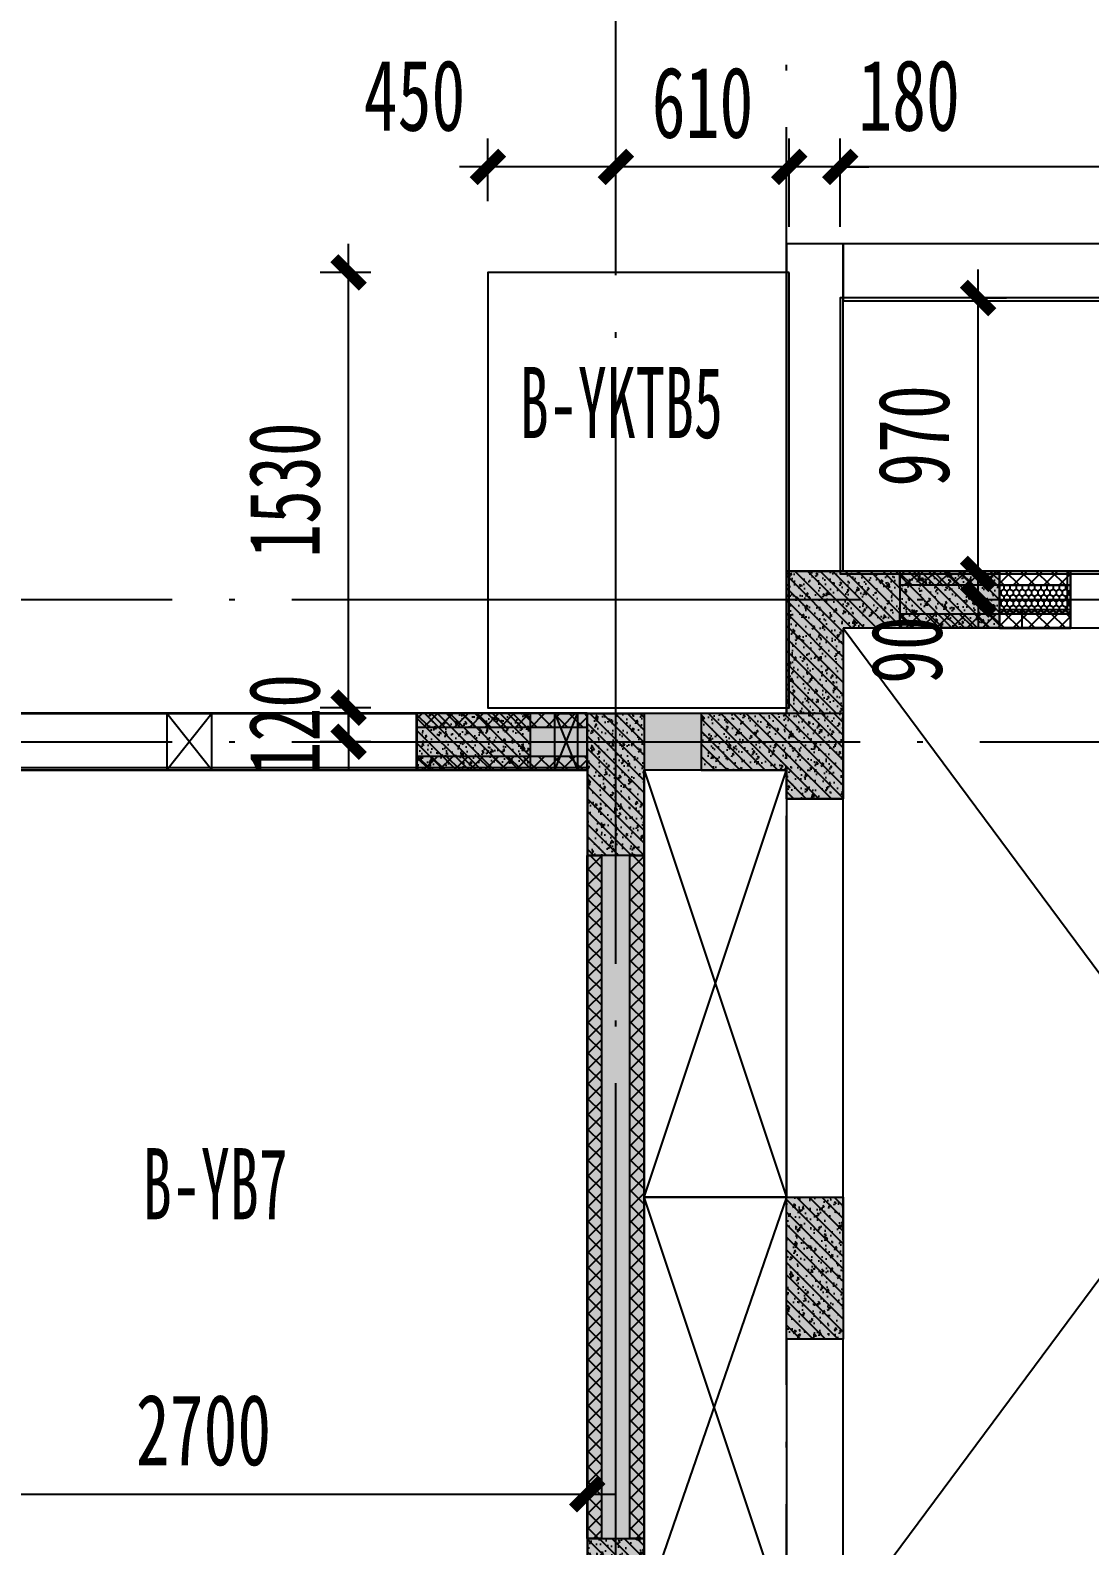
# Model space of a CAD drawing. Extents: x -3200779283 to -8106663, y 659664 to 1123462.
# Drawn here: x -8143160 to -8139434, y 775144 to 780470 of the extents above; entities that cross this region are included whole.
import ezdxf
from ezdxf.enums import TextEntityAlignment as Align

# ---------------------------------------------------------------- set-up
doc = ezdxf.new("R2010")
doc.units = 0
doc.header["$LTSCALE"] = 1000
doc.header["$MEASUREMENT"] = 0
for name, pattern in [('120-墙体$0$CONTINOUS', [0]), ('125-核心筒-标准层$0$CONTINOUS', [0]), ('3#-轴线$0$DOTE', [2.42, 2, -0.2, 0.02, -0.2]), ('3#4#5#$0$DASH', [0.35, 0.25, -0.1]), ('DASH', [0.35, 0.25, -0.1])]:
    doc.linetypes.add(name, pattern=pattern)
doc.layers.get('Defpoints').update_dxf_attribs({"color": 30, "linetype": 'DASH'})
for name, color, linetype in [('120-墙体$0$S-WALL', 40, 'Continuous'), ('120-墙体$0$S-WALL-BEAM', 120, 'Continuous'), ('120-墙体$0$S-WALL-COLU', 252, '120-墙体$0$CONTINOUS'), ('120-墙体$0$S-WALL-COLU-HATC', 16, 'Continuous'), ('120-墙体$0$S-WALL-HATC', 253, 'Continuous'), ('120-墙体$0$提结构条件', 7, 'Continuous'), ('120-墙体$0$暖-首层和标准层暖通套管_TZ$0$H-暖洞-穿梁', 3, 'Continuous'), ('125-核心筒-标准层$0$HATCH', 254, 'Continuous'), ('125-核心筒-标准层$0$S-SLAB-HOLE', 5, 'Continuous'), ('125-核心筒-标准层$0$S-WALL', 40, 'Continuous'), ('125-核心筒-标准层$0$S-WALL-BEAM', 120, 'Continuous'), ('125-核心筒-标准层$0$S-WALL-COLU', 252, '125-核心筒-标准层$0$CONTINOUS'), ('125-核心筒-标准层$0$S-WALL-COLU-HATC', 16, 'Continuous'), ('125-核心筒-标准层$0$S-WALL-HATC', 253, 'Continuous'), ('3#-轴线$0$A-ANNO-DOTE', 10, '3#-轴线$0$DOTE'), ('3#4#5#$0$00-板边线', 7, 'Continuous'), ('3#4#5#$0$PC-SLAB', 6, '3#4#5#$0$DASH'), ('3#4#5#$0$S-ANNO-TEXT', 7, 'Continuous'), ('3#4#5#$0$S-DIMS-SLAB', 120, 'Continuous'), ('3#4#5#$0$S-PC-FQ', 4, 'Continuous'), ('3#4#5#$0$S-PC-FQ-WYQ', 4, 'Continuous'), ('3#4#5#$0$S-PC-SLAB', 6, 'Continuous')]:
    doc.layers.add(name, color=color, linetype=linetype)
doc.styles.add('3#4#5#$0$外部参照 1$0$宋体', font='', dxfattribs={"width": 0.8})
doc.styles.add('3#4#5#$0$楷体', font='', dxfattribs={"width": 0.7})
doc.styles.get('3#4#5#$0$外部参照 1$0$宋体').set_extended_font_data('SimSun')
doc.styles.get('3#4#5#$0$楷体').set_extended_font_data('KaiTi_GB2312')
doc.dimstyles.new('3#4#5#$0$TSSD_100_100', dxfattribs={"dimtxt": 250, "dimasz": 100, "dimexe": 100, "dimexo": 250, "dimgap": 100, "dimtad": 1, "dimdec": 0, "dimzin": 0, "dimdsep": 46, "dimtxsty": '3#4#5#$0$楷体', "dimblk": '3#4#5#$0$_ArchTick', "dimcen": 0, "dimdle": 100, "dimclrt": 7, "dimadec": 0, "dimazin": 0, "dimtfac": 1, "dimtdec": 0, "dimtix": 1, "dimtmove": 2, "dimatfit": 3, "dimfxl": 1, "dimtolj": 1, "dimtzin": 0, "dimarcsym": 0})
pattern_1 = [(225, (-650407.22, -531464.02), (26.9407684, -26.9407684), []), (315, (-650407.22, -531464.02), (26.9407684, 26.9407684), [])]
pattern_2 = [(225, (-650407.22, -531614.02), (26.9407684, -26.9407684), []), (315, (-650407.22, -531614.02), (26.9407684, 26.9407684), [])]
pattern_3 = [(269.9942905, (110828.098, 3091305.449), (10.823449013, -18.751078648), [12.5, -25]), (29.9942905, (110828.098, 3091305.449), (10.82718595, 18.748921125), [12.5, -25]), (329.9942905, (110828.098, 3091305.449), (21.650634963, -0.002157522), [-25, 12.5])]

# ---------------------------------------------------------------- blocks, each defined once
blk = doc.blocks.new('3#4#5#$0$B-YNQ3')
at = {"layer": '3#4#5#$0$S-PC-FQ-WYQ'}
h = blk.add_hatch(dxfattribs=at)
h.set_pattern_fill('ANSI37', color=256, scale=12, angle=90)
h.set_pattern_definition([(135, (-992358.283, 833989.707), (-26.9407684, -26.9407684), []), (225, (-992358.283, 833989.707), (26.9407684, -26.9407684), [])])
h.paths.add_polyline_path([(-130555.6, 319088.3), (-130505.6, 319088.3), (-130505.9, 321488.4), (-130555.9, 321488.4)])
h = blk.add_hatch(dxfattribs=at)
h.set_pattern_fill('ANSI37', color=256, scale=12, angle=90)
h.set_pattern_definition([(135, (-992208.283, 833989.707), (-26.9407684, -26.9407684), []), (225, (-992208.283, 833989.707), (26.9407684, -26.9407684), [])])
h.paths.add_polyline_path([(-130405.6, 319088.3), (-130355.6, 319088.3), (-130355.9, 321488.4), (-130405.9, 321488.4)])
for points in [[(-130555.6, 319088.3), (-130505.6, 319088.3), (-130505.9, 321488.4), (-130555.9, 321488.4)], [(-130555.9, 321488.4), (-130355.9, 321488.4), (-130355.6, 319088.3), (-130555.6, 319088.3)], [(-130405.6, 319088.3), (-130355.6, 319088.3), (-130355.9, 321488.4), (-130405.9, 321488.4)]]:
    blk.add_lwpolyline(points, close=True, dxfattribs=at)
blk = doc.blocks.new('3#4#5#$0$B-YWQ3')
at = {"layer": '3#4#5#$0$S-PC-FQ'}
h = blk.add_hatch(dxfattribs=at)
h.set_pattern_fill('HONEY', color=6, scale=100, angle=-90.0057)
h.set_pattern_definition(pattern_3)
h.paths.add_polyline_path([(-138306, 330338.4), (-138306, 330238.4), (-138556, 330238.4), (-138556, 330338.4)])
h = blk.add_hatch(dxfattribs=at)
h.set_pattern_fill('HONEY', color=6, scale=100, angle=-90.0057)
h.set_pattern_definition(pattern_3)
h.paths.add_polyline_path([(-137306, 330338.4), (-137306, 330238.4), (-137056, 330238.4), (-137056, 330338.4)])
at = {"layer": '3#4#5#$0$S-PC-FQ-WYQ'}
h = blk.add_hatch(dxfattribs=at)
h.set_pattern_fill('ANSI37', color=256, scale=12, angle=180)
h.set_pattern_definition(pattern_1)
h.paths.add_polyline_path([(-138905.8, 330388.4), (-138905.8, 330338.4), (-138306, 330338.4), (-138306, 330388.4)])
h = blk.add_hatch(dxfattribs=at)
h.set_pattern_fill('ANSI37', color=256, scale=12, angle=180)
h.set_pattern_definition(pattern_1)
h.paths.add_polyline_path([(-136705.8, 330338.4), (-136705.8, 330388.4), (-137306, 330388.4), (-137306, 330338.4)])
h = blk.add_hatch(dxfattribs=at)
h.set_pattern_fill('ANSI37', color=256, scale=12, angle=180)
h.set_pattern_definition(pattern_2)
h.paths.add_polyline_path([(-138905.8, 330238.4), (-138905.8, 330188.4), (-138306, 330188.4), (-138306, 330238.4)])
h = blk.add_hatch(dxfattribs=at)
h.set_pattern_fill('ANSI37', color=256, scale=12, angle=180)
h.set_pattern_definition(pattern_2)
h.paths.add_polyline_path([(-136705.8, 330188.4), (-136705.8, 330238.4), (-137306, 330238.4), (-137306, 330188.4)])
at = {"layer": '3#4#5#$0$S-PC-FQ', "color": 6}
for points in [[(-138306, 330338.4), (-138306, 330238.4), (-138556, 330238.4), (-138556, 330338.4)], [(-137306, 330338.4), (-137306, 330238.4), (-137056, 330238.4), (-137056, 330338.4)]]:
    blk.add_lwpolyline(points, close=True, dxfattribs=at)
at = {"layer": '3#4#5#$0$S-PC-FQ-WYQ'}
for points in [[(-138905.8, 330338.4), (-138905.8, 330388.4), (-138306, 330388.4), (-138306, 330338.4)], [(-138306, 330188.4), (-138306, 330388.4), (-138905.8, 330388.4), (-138905.8, 330188.4)], [(-138306, 330388.4), (-137306, 330388.4), (-137306, 330188.4), (-138306, 330188.4)], [(-136705.8, 330338.4), (-136705.8, 330388.4), (-137306, 330388.4), (-137306, 330338.4)], [(-137306, 330188.4), (-137306, 330388.4), (-136705.8, 330388.4), (-136705.8, 330188.4)], [(-138905.8, 330188.4), (-138905.8, 330238.4), (-138306, 330238.4), (-138306, 330188.4)], [(-136705.8, 330188.4), (-136705.8, 330238.4), (-137306, 330238.4), (-137306, 330188.4)]]:
    blk.add_lwpolyline(points, close=True, dxfattribs=at)
blk = doc.blocks.new('3#4#5#$0$B-YWQ4')
at = {"layer": '3#4#5#$0$S-PC-FQ-WYQ'}
h = blk.add_hatch(dxfattribs=at)
h.set_pattern_fill('ANSI37', color=256, scale=12, angle=180)
h.set_pattern_definition([(225, (-649357.165, -531964.018), (26.9407684, -26.9407684), []), (315, (-649357.165, -531964.018), (26.9407684, 26.9407684), [])])
h.paths.add_polyline_path([(-135005.8, 329838.4), (-135005.8, 329888.4), (-135605.8, 329888.4), (-135605.8, 329838.4)])
h = blk.add_hatch(dxfattribs=at)
h.set_pattern_fill('ANSI37', color=256, scale=12, angle=180)
h.set_pattern_definition([(225, (-646857.172, -531964.016), (26.9407684, -26.9407684), []), (315, (-646857.172, -531964.016), (26.9407684, 26.9407684), [])])
h.paths.add_polyline_path([(-132505.8, 329838.4), (-132505.8, 329888.4), (-133505.8, 329888.4), (-133505.8, 329838.4)])
h = blk.add_hatch(dxfattribs=at)
h.set_pattern_fill('ANSI37', color=256, scale=12, angle=180)
h.set_pattern_definition([(225, (-644507.274, -531964.016), (26.9407684, -26.9407684), []), (315, (-644507.274, -531964.016), (26.9407684, 26.9407684), [])])
h.paths.add_polyline_path([(-130905.9, 329838.4), (-130905.9, 329888.4), (-131305.8, 329888.4), (-131305.8, 329838.4)])
h = blk.add_hatch(dxfattribs=at)
h.set_pattern_fill('ANSI37', color=256, scale=12, angle=180)
h.set_pattern_definition([(225, (-649357.165, -532114.018), (26.9407684, -26.9407684), []), (315, (-649357.165, -532114.018), (26.9407684, 26.9407684), [])])
h.paths.add_polyline_path([(-135005.8, 329688.4), (-135005.8, 329738.4), (-135605.8, 329738.4), (-135605.8, 329688.4)])
h = blk.add_hatch(dxfattribs=at)
h.set_pattern_fill('ANSI37', color=256, scale=12, angle=180)
h.set_pattern_definition([(225, (-646857.172, -532114.016), (26.9407684, -26.9407684), []), (315, (-646857.172, -532114.016), (26.9407684, 26.9407684), [])])
h.paths.add_polyline_path([(-132505.8, 329688.4), (-132505.8, 329738.4), (-133505.8, 329738.4), (-133505.8, 329688.4)])
h = blk.add_hatch(dxfattribs=at)
h.set_pattern_fill('ANSI37', color=256, scale=12, angle=180)
h.set_pattern_definition([(225, (-644507.274, -532114.016), (26.9407684, -26.9407684), []), (315, (-644507.274, -532114.016), (26.9407684, 26.9407684), [])])
h.paths.add_polyline_path([(-130905.9, 329688.4), (-130905.9, 329738.4), (-131305.8, 329738.4), (-131305.8, 329688.4)])
for points in [[(-135005.8, 329838.4), (-135005.8, 329888.4), (-135605.8, 329888.4), (-135605.8, 329838.4)], [(-135605.8, 329688.4), (-135605.8, 329888.4), (-135005.8, 329888.4), (-135005.8, 329688.4)], [(-135005.8, 329888.4), (-133505.8, 329888.4), (-133505.8, 329688.4), (-135005.8, 329688.4)], [(-132505.8, 329838.4), (-132505.8, 329888.4), (-133505.8, 329888.4), (-133505.8, 329838.4)], [(-133505.8, 329688.4), (-133505.8, 329888.4), (-132505.8, 329888.4), (-132505.8, 329688.4)], [(-132505.8, 329888.4), (-131305.8, 329888.4), (-131305.8, 329688.4), (-132505.8, 329688.4)], [(-130905.9, 329838.4), (-130905.9, 329888.4), (-131305.8, 329888.4), (-131305.8, 329838.4)], [(-131305.8, 329688.4), (-131305.8, 329888.4), (-130905.9, 329888.4), (-130905.9, 329688.4)], [(-135005.8, 329688.4), (-135005.8, 329738.4), (-135605.8, 329738.4), (-135605.8, 329688.4)], [(-132505.8, 329688.4), (-132505.8, 329738.4), (-133505.8, 329738.4), (-133505.8, 329688.4)], [(-130905.9, 329688.4), (-130905.9, 329738.4), (-131305.8, 329738.4), (-131305.8, 329688.4)]]:
    blk.add_lwpolyline(points, close=True, dxfattribs=at)
blk = doc.blocks.new('3#4#5#$0$A$C53EF3948')
at = {"layer": '3#4#5#$0$S-PC-FQ-WYQ', "xscale": -1}
for name, p in [('3#4#5#$0$B-YWQ3', (-106006.5, -329888.4)), ('3#4#5#$0$B-YWQ4', (-106006.5, -329888.4)), ('3#4#5#$0$B-YNQ3', (-100756.4, -321988.4))]:
    blk.add_blockref(name, p, dxfattribs=at)
blk = doc.blocks.new('3#4#5#$0$悬挑板-北侧')
at = {"layer": '3#4#5#$0$S-PC-SLAB'}
for points in [[(-262899.7, 92469.9), (-262439.3, 92469.9), (-262444.4, 90939.8), (-262899.7, 90939.8)], [(-259459.5, 92469.9), (-258399.8, 92469.9), (-258399.8, 90939.9), (-259459.5, 90939.9)], [(-262259.5, 92379.9), (-259639.3, 92379.9), (-259639.3, 91409.9), (-262259.5, 91409.9)]]:
    blk.add_lwpolyline(points, close=True, dxfattribs=at)
blk = doc.blocks.new('3#4#5#$0$_ArchTick')
at = {"color": 0, "linetype": 'ByBlock', "const_width": 0.4}
blk.add_lwpolyline([(-0.5, -0.5), (0.5, 0.5)], dxfattribs=at)
blk = doc.blocks.new('*D973')
at = {"layer": '3#4#5#$0$S-DIMS-SLAB', "color": 0, "lineweight": -2, "transparency": 16777216}
for p, q in [((30974, 11689.9), (30974, 12859.9)), ((30974, 12759.9), (31074, 12759.9)), ((30974, 11789.9), (31074, 11789.9))]:
    blk.add_line(p, q, dxfattribs=at)
at = {"layer": 'Defpoints', "color": 0, "transparency": 16777216}
for p in [(30724, 12759.9), (30974, 12759.9), (30724, 11789.9)]:
    blk.add_point(p, dxfattribs=at)
at = {"layer": '3#4#5#$0$S-DIMS-SLAB', "color": 0, "lineweight": -2, "transparency": 16777216, "xscale": 100, "yscale": 100, "zscale": 100}
for p, rotation in [((30974, 12759.9), 90), ((30974, 11789.9), 270)]:
    blk.add_blockref('3#4#5#$0$_ArchTick', p, dxfattribs=dict(at, rotation=rotation))
at = {"layer": '3#4#5#$0$S-DIMS-SLAB', "color": 7, "transparency": 16777216, "insert": (30749, 12274.9), "char_height": 250, "attachment_point": 5, "rotation": 90, "style": '3#4#5#$0$楷体'}
blk.add_mtext('\\A1;970', dxfattribs=at)
blk = doc.blocks.new('*D974')
at = {"layer": '3#4#5#$0$S-DIMS-SLAB', "color": 0, "lineweight": -2, "transparency": 16777216}
for p, q in [((30974, 11789.9), (30974, 11889.9)), ((30974, 11789.9), (31074, 11789.9)), ((30974, 11699.7), (30974, 11789.9)), ((30974, 11699.7), (31074, 11699.7)), ((30974, 11699.7), (30974, 11599.7))]:
    blk.add_line(p, q, dxfattribs=at)
at = {"layer": 'Defpoints', "color": 0, "transparency": 16777216}
for p in [(30724, 11789.9), (30974, 11789.9), (30724, 11699.7)]:
    blk.add_point(p, dxfattribs=at)
at = {"layer": '3#4#5#$0$S-DIMS-SLAB', "color": 0, "lineweight": -2, "transparency": 16777216, "xscale": 100, "yscale": 100, "zscale": 100}
for p, rotation in [((30974, 11789.9), 270), ((30974, 11699.7), 90)]:
    blk.add_blockref('3#4#5#$0$_ArchTick', p, dxfattribs=dict(at, rotation=rotation))
at = {"layer": '3#4#5#$0$S-DIMS-SLAB', "color": 7, "transparency": 16777216, "insert": (30724, 11522.4), "char_height": 250, "attachment_point": 5, "rotation": 90, "style": '3#4#5#$0$楷体'}
blk.add_mtext('\\A1;90', dxfattribs=at)
blk = doc.blocks.new('*D978')
at = {"layer": '3#4#5#$0$S-DIMS-SLAB', "color": 0, "lineweight": -2, "transparency": 16777216}
for p, q in [((30489.6, 13009.9), (30489.6, 13320.7)), ((33109.8, 13009.9), (33109.8, 13320.7)), ((33209.8, 13220.7), (30389.6, 13220.7))]:
    blk.add_line(p, q, dxfattribs=at)
at = {"layer": 'Defpoints', "color": 0, "transparency": 16777216}
for p in [(30489.6, 13220.7), (30489.6, 12759.9), (33109.8, 12759.9)]:
    blk.add_point(p, dxfattribs=at)
at = {"layer": '3#4#5#$0$S-DIMS-SLAB', "color": 0, "lineweight": -2, "transparency": 16777216, "xscale": 100, "yscale": 100, "zscale": 100, "rotation": 180}
blk.add_blockref('3#4#5#$0$_ArchTick', (30489.6, 13220.7), dxfattribs=at)
at = {"layer": '3#4#5#$0$S-DIMS-SLAB', "color": 0, "lineweight": -2, "transparency": 16777216, "xscale": 100, "yscale": 100, "zscale": 100}
blk.add_blockref('3#4#5#$0$_ArchTick', (33109.8, 13220.7), dxfattribs=at)
at = {"layer": '3#4#5#$0$S-DIMS-SLAB', "color": 7, "transparency": 16777216, "insert": (31799.7, 13445.7), "char_height": 250, "attachment_point": 5, "style": '3#4#5#$0$楷体'}
blk.add_mtext('\\A1;2620', dxfattribs=at)
blk = doc.blocks.new('*D979')
at = {"layer": '3#4#5#$0$S-DIMS-SLAB', "color": 0, "lineweight": -2, "transparency": 16777216}
for p, q in [((29250, 13099.8), (29250, 13320.7)), ((29700, 13099.8), (29700, 13320.7)), ((29800, 13220.7), (29150, 13220.7))]:
    blk.add_line(p, q, dxfattribs=at)
at = {"layer": 'Defpoints', "color": 0, "transparency": 16777216}
for p in [(29250, 13220.7), (29250, 12849.8), (29700, 12849.8)]:
    blk.add_point(p, dxfattribs=at)
at = {"layer": '3#4#5#$0$S-DIMS-SLAB', "color": 0, "lineweight": -2, "transparency": 16777216, "xscale": 100, "yscale": 100, "zscale": 100, "rotation": 180}
blk.add_blockref('3#4#5#$0$_ArchTick', (29250, 13220.7), dxfattribs=at)
at = {"layer": '3#4#5#$0$S-DIMS-SLAB', "color": 0, "lineweight": -2, "transparency": 16777216, "xscale": 100, "yscale": 100, "zscale": 100}
blk.add_blockref('3#4#5#$0$_ArchTick', (29700, 13220.7), dxfattribs=at)
at = {"layer": '3#4#5#$0$S-DIMS-SLAB', "color": 7, "transparency": 16777216, "insert": (28991.9, 13470.7), "char_height": 250, "attachment_point": 5, "style": '3#4#5#$0$楷体'}
blk.add_mtext('\\A1;450', dxfattribs=at)
blk = doc.blocks.new('*D981')
at = {"layer": '3#4#5#$0$S-DIMS-SLAB', "color": 0, "lineweight": -2, "transparency": 16777216}
for p, q in [((28760.1, 11219.9), (28760.1, 12949.8)), ((28838.8, 12849.8), (28660.1, 12849.8)), ((28838.8, 11319.9), (28660.1, 11319.9))]:
    blk.add_line(p, q, dxfattribs=at)
at = {"layer": 'Defpoints', "color": 0, "transparency": 16777216}
for p in [(28760.1, 12849.8), (29088.8, 12849.8), (29088.8, 11319.9)]:
    blk.add_point(p, dxfattribs=at)
at = {"layer": '3#4#5#$0$S-DIMS-SLAB', "color": 0, "lineweight": -2, "transparency": 16777216, "xscale": 100, "yscale": 100, "zscale": 100}
for p, rotation in [((28760.1, 12849.8), 90), ((28760.1, 11319.9), 270)]:
    blk.add_blockref('3#4#5#$0$_ArchTick', p, dxfattribs=dict(at, rotation=rotation))
at = {"layer": '3#4#5#$0$S-DIMS-SLAB', "color": 7, "transparency": 16777216, "insert": (28535.1, 12084.8), "char_height": 250, "attachment_point": 5, "rotation": 90, "style": '3#4#5#$0$楷体'}
blk.add_mtext('\\A1;1530', dxfattribs=at)
blk = doc.blocks.new('*D984')
at = {"layer": '3#4#5#$0$S-DIMS-SLAB', "color": 0, "lineweight": -2, "transparency": 16777216}
for p, q in [((30309.8, 13009.9), (30309.8, 13320.7)), ((30489.6, 13009.9), (30489.6, 13320.7)), ((30309.8, 13220.7), (30209.8, 13220.7)), ((30489.6, 13220.7), (30309.8, 13220.7)), ((30489.6, 13220.7), (30589.6, 13220.7))]:
    blk.add_line(p, q, dxfattribs=at)
at = {"layer": 'Defpoints', "color": 0, "transparency": 16777216}
for p in [(30309.8, 13220.7), (30309.8, 12759.9), (30489.6, 12759.9)]:
    blk.add_point(p, dxfattribs=at)
at = {"layer": '3#4#5#$0$S-DIMS-SLAB', "color": 0, "lineweight": -2, "transparency": 16777216, "xscale": 100, "yscale": 100, "zscale": 100}
blk.add_blockref('3#4#5#$0$_ArchTick', (30309.8, 13220.7), dxfattribs=at)
at = {"layer": '3#4#5#$0$S-DIMS-SLAB', "color": 0, "lineweight": -2, "transparency": 16777216, "xscale": 100, "yscale": 100, "zscale": 100, "rotation": 180}
blk.add_blockref('3#4#5#$0$_ArchTick', (30489.6, 13220.7), dxfattribs=at)
at = {"layer": '3#4#5#$0$S-DIMS-SLAB', "color": 7, "transparency": 16777216, "insert": (30731.5, 13470.7), "char_height": 250, "attachment_point": 5, "style": '3#4#5#$0$楷体'}
blk.add_mtext('\\A1;180', dxfattribs=at)
blk = doc.blocks.new('*D985')
at = {"layer": '3#4#5#$0$S-DIMS-SLAB', "color": 0, "lineweight": -2, "transparency": 16777216}
for p, q in [((29700, 13099.8), (29700, 13320.7)), ((30309.8, 13099.8), (30309.8, 13320.7)), ((30409.8, 13220.7), (29600, 13220.7))]:
    blk.add_line(p, q, dxfattribs=at)
at = {"layer": 'Defpoints', "color": 0, "transparency": 16777216}
for p in [(29700, 13220.7), (29700, 12849.8), (30309.8, 12849.8)]:
    blk.add_point(p, dxfattribs=at)
at = {"layer": '3#4#5#$0$S-DIMS-SLAB', "color": 0, "lineweight": -2, "transparency": 16777216, "xscale": 100, "yscale": 100, "zscale": 100, "rotation": 180}
blk.add_blockref('3#4#5#$0$_ArchTick', (29700, 13220.7), dxfattribs=at)
at = {"layer": '3#4#5#$0$S-DIMS-SLAB', "color": 0, "lineweight": -2, "transparency": 16777216, "xscale": 100, "yscale": 100, "zscale": 100}
blk.add_blockref('3#4#5#$0$_ArchTick', (30309.8, 13220.7), dxfattribs=at)
at = {"layer": '3#4#5#$0$S-DIMS-SLAB', "color": 7, "transparency": 16777216, "insert": (30004.9, 13445.7), "char_height": 250, "attachment_point": 5, "style": '3#4#5#$0$楷体'}
blk.add_mtext('\\A1;610', dxfattribs=at)
blk = doc.blocks.new('*D986')
at = {"layer": '3#4#5#$0$S-DIMS-SLAB', "color": 0, "lineweight": -2, "transparency": 16777216}
for p, q in [((28760.1, 11319.9), (28760.1, 11419.9)), ((28838.8, 11319.9), (28660.1, 11319.9)), ((28760.1, 11319.9), (28760.1, 11200)), ((28838.8, 11200), (28660.1, 11200)), ((28760.1, 11200), (28760.1, 11100))]:
    blk.add_line(p, q, dxfattribs=at)
at = {"layer": 'Defpoints', "color": 0, "transparency": 16777216}
for p in [(29088.8, 11319.9), (28760.1, 11200), (29088.8, 11200)]:
    blk.add_point(p, dxfattribs=at)
at = {"layer": '3#4#5#$0$S-DIMS-SLAB', "color": 0, "lineweight": -2, "transparency": 16777216, "xscale": 100, "yscale": 100, "zscale": 100}
for p, rotation in [((28760.1, 11319.9), 270), ((28760.1, 11200), 90)]:
    blk.add_blockref('3#4#5#$0$_ArchTick', p, dxfattribs=dict(at, rotation=rotation))
at = {"layer": '3#4#5#$0$S-DIMS-SLAB', "color": 7, "transparency": 16777216, "insert": (28535.1, 11259.9), "char_height": 250, "attachment_point": 5, "rotation": 90, "style": '3#4#5#$0$楷体'}
blk.add_mtext('\\A1;120', dxfattribs=at)
blk = doc.blocks.new('3#4#5#$0$ban3')
at = {"layer": '3#4#5#$0$S-PC-SLAB'}
blk.add_lwpolyline([(-216832, 409965), (-216832, 412985), (-219532, 412985), (-219532, 409965)], close=True, dxfattribs=at)
blk = doc.blocks.new('*D807')
at = {"layer": '3#4#5#$0$S-DIMS-SLAB', "color": 0, "lineweight": -2, "transparency": 16777216}
for p, q in [((173696.4, 163029.9), (176596.4, 163029.9)), ((173796.4, 162887.7), (173796.4, 162929.9)), ((176496.4, 162887.7), (176496.4, 162929.9))]:
    blk.add_line(p, q, dxfattribs=at)
at = {"layer": 'Defpoints', "color": 0, "transparency": 16777216}
for p in [(173796.4, 163137.7), (176496.4, 163137.7), (176496.4, 163029.9)]:
    blk.add_point(p, dxfattribs=at)
at = {"layer": '3#4#5#$0$S-DIMS-SLAB', "color": 0, "lineweight": -2, "transparency": 16777216, "xscale": 100, "yscale": 100, "zscale": 100, "rotation": 180}
blk.add_blockref('3#4#5#$0$_ArchTick', (173796.4, 163029.9), dxfattribs=at)
at = {"layer": '3#4#5#$0$S-DIMS-SLAB', "color": 0, "lineweight": -2, "transparency": 16777216, "xscale": 100, "yscale": 100, "zscale": 100}
blk.add_blockref('3#4#5#$0$_ArchTick', (176496.4, 163029.9), dxfattribs=at)
at = {"layer": '3#4#5#$0$S-DIMS-SLAB', "color": 7, "transparency": 16777216, "insert": (175146.4, 163254.9), "char_height": 250, "attachment_point": 5, "style": '3#4#5#$0$楷体'}
blk.add_mtext('\\A1;2700', dxfattribs=at)
blk = doc.blocks.new('120-墙体$0$tretyyt')
at = {"layer": '120-墙体$0$暖-首层和标准层暖通套管_TZ$0$H-暖洞-穿梁', "color": 5}
for p, q in [((52498, 59304.6), (52298, 59384.6)), ((52298, 59304.6), (52498, 59384.6))]:
    blk.add_line(p, q, dxfattribs=at)
blk.add_lwpolyline([(52498, 59304.6), (52498, 59384.6), (52298, 59384.6), (52298, 59304.6)], close=True, dxfattribs=at)
blk = doc.blocks.new('120-墙体$0$rtret')
at = {"layer": '120-墙体$0$暖-首层和标准层暖通套管_TZ$0$H-暖洞-穿梁', "color": 3}
for p, q in [((53777.5, 61921.5), (53618.5, 61721.5)), ((53777.5, 61721.5), (53618.5, 61921.5))]:
    blk.add_line(p, q, dxfattribs=at)
blk.add_lwpolyline([(53777.5, 61921.5), (53618.5, 61921.5), (53618.5, 61721.5), (53777.5, 61721.5)], close=True, dxfattribs=at)
blk = doc.blocks.new('120-墙体$0$A$Ca94620f4')
at = {"layer": '120-墙体$0$提结构条件', "rotation": 90}
blk.add_blockref('120-墙体$0$tretyyt', (51869.6, -52298), dxfattribs=at)
at = {"layer": '120-墙体$0$提结构条件', "xscale": -1}
blk.add_blockref('120-墙体$0$rtret', (47548, -61721.5), dxfattribs=at)
blk = doc.blocks.new('120-墙体')
at = {"layer": '120-墙体$0$S-WALL-COLU-HATC'}
h = blk.add_hatch(dxfattribs=at)
h.set_pattern_fill('AR-CONC', color=256, scale=10)
h.set_pattern_definition([(50, (-5604.75, -241007.814), (71.726018, -6.275213), [7.5, -82.5]), (355, (-5604.75, -241007.814), (-13.875133, 75.219213), [6, -66]), (100.4514, (-5598.77, -241008.34), (57.850938, 68.943954), [6.37402, -70.114211]), (46.1842, (-5604.75, -240987.81), (106.724105, -16.5519), [11.25, -123.75]), (96.6356, (-5595.86, -240989.19), (93.46627, 97.411787), [9.56103, -105.1713]), (351.1842, (-5604.75, -240987.81), (93.466195, 97.41186), [9, -99]), (21, (-5594.75, -240992.814), (59.690705, -40.261889), [7.5, -82.5]), (326, (-5594.75, -240992.814), (24.331533, 72.515005), [6, -66]), (71.4514, (-5589.775, -240996.17), (84.022263, 32.25305), [6.37402, -70.114211]), (37.5, (-5604.75, -241007.814), (1.2159855, 33.2893854), [0, -65.2, 0, -67, 0, -66.25]), (7.5, (-5604.75, -241007.814), (26.306954, 39.441171), [0, -38.2, 0, -63.7, 0, -25.25]), (327.5, (-5627.05, -241007.814), (53.3822436, -2.2554872), [0, -25, 0, -78, 0, -103.5]), (317.5, (-5637.05, -241007.814), (58.318617, 10.010498), [0, -32.5, 0, -51.8, 0, -73.5])])
h.paths.add_polyline_path([(-7600, -100), (-7600, 100), (-7200, 100), (-7200, -100)])
h = blk.add_hatch(dxfattribs=at)
h.set_pattern_fill('ANSI31', color=256, scale=250, style=0)
h.set_pattern_definition([(45, (-5604.75, -241007.814), (-22.097087, 22.097087), [])])
h.paths.add_polyline_path([(-7600, 100), (-7600, -100), (-7200, -100), (-7200, 100)])
at = {"layer": '120-墙体$0$S-WALL-HATC'}
blk.add_hatch(color=256, dxfattribs=at).paths.add_polyline_path([(-7800, 100), (-7800, -100), (-7200, -100), (-7200, 100)])
at = {"layer": '120-墙体$0$S-WALL'}
for p, q in [((-7800, 100), (-7200, 100)), ((-7200, -100), (-7200, 100)), ((-7800, -100), (-7200, -100))]:
    blk.add_line(p, q, dxfattribs=at)
at = {"layer": '120-墙体$0$S-WALL-BEAM'}
blk.add_lwpolyline([(-7200, 100), (-7200, -100), (-5700, -100), (-5700, 100)], close=True, dxfattribs=at)
at = {"layer": '120-墙体$0$S-WALL-COLU', "lineweight": -2}
blk.add_lwpolyline([(-7600, -100), (-7600, 100), (-7200, 100), (-7200, -100)], close=True, dxfattribs=at)
blk.add_blockref('120-墙体$0$A$Ca94620f4', (-250, -100))
blk = doc.blocks.new('125-核心筒-标准层')
at = {"layer": '125-核心筒-标准层$0$HATCH'}
h = blk.add_hatch(dxfattribs=at)
h.set_pattern_fill('BRICK1', color=256, scale=20, style=0)
h.set_pattern_definition([(0, (-47688.61, -30845.9), (0, 160), []), (90, (-47688.61, -30845.9), (-160, 160), [160, -160])])
h.paths.add_polyline_path([(400, 7500), (150, 7500), (150, 7700), (400, 7700)])
at = {"layer": '125-核心筒-标准层$0$S-WALL-COLU-HATC'}
h = blk.add_hatch(dxfattribs=at)
h.set_pattern_fill('AR-CONC', color=256, scale=10)
h.set_pattern_definition([(50, (18489.61, -233407.81), (71.726018, -6.275213), [7.5, -82.5]), (355, (18489.61, -233407.81), (-13.875133, 75.219213), [6, -66]), (100.4514, (18495.59, -233408.334), (57.850938, 68.943954), [6.37402, -70.114211]), (46.1842, (18489.61, -233387.81), (106.724105, -16.5519), [11.25, -123.75]), (96.6356, (18498.5, -233389.19), (93.46627, 97.411787), [9.56103, -105.1713]), (351.1842, (18489.61, -233387.81), (93.466195, 97.41186), [9, -99]), (21, (18499.61, -233392.81), (59.690705, -40.261889), [7.5, -82.5]), (326, (18499.61, -233392.81), (24.331533, 72.515005), [6, -66]), (71.4514, (18504.586, -233396.166), (84.022263, 32.25305), [6.37402, -70.114211]), (37.5, (18489.611, -233407.81), (1.2159855, 33.2893854), [0, -65.2, 0, -67, 0, -66.25]), (7.5, (18489.61, -233407.81), (26.306954, 39.441171), [0, -38.2, 0, -63.7, 0, -25.25]), (327.5, (18467.311, -233407.81), (53.3822436, -2.2554872), [0, -25, 0, -78, 0, -103.5]), (317.5, (18457.31, -233407.81), (58.318617, 10.010498), [0, -32.5, 0, -51.8, 0, -73.5])])
h.paths.add_polyline_path([(950, 7500), (950, 7200), (1150, 7200), (1150, 7700), (400, 7700), (400, 7500)])
h = blk.add_hatch(dxfattribs=at)
h.set_pattern_fill('ANSI31', color=256, scale=250, style=0)
h.set_pattern_definition([(45, (18489.61, -233407.81), (-22.097087, 22.097087), [])])
h.paths.add_polyline_path([(950, 7500), (950, 7200), (1150, 7200), (1150, 7700), (400, 7700), (400, 7500)])
h = blk.add_hatch(dxfattribs=at)
h.set_pattern_fill('AR-CONC', color=256, scale=10)
h.set_pattern_definition([(50, (16687.05, -233495.61), (71.726018, -6.275213), [7.5, -82.5]), (355, (16687.05, -233495.61), (-13.875133, 75.219213), [6, -66]), (100.4514, (16693.03, -233496.135), (57.850938, 68.943954), [6.37402, -70.114211]), (46.1842, (16687.05, -233475.61), (106.724105, -16.5519), [11.25, -123.75]), (96.6356, (16695.95, -233476.99), (93.46627, 97.411787), [9.56103, -105.1713]), (351.1842, (16687.05, -233475.61), (93.466195, 97.41186), [9, -99]), (21, (16697.05, -233480.61), (59.690705, -40.261889), [7.5, -82.5]), (326, (16697.05, -233480.61), (24.331533, 72.515005), [6, -66]), (71.4514, (16702.03, -233483.97), (84.022263, 32.25305), [6.37402, -70.114211]), (37.5, (16687.052, -233495.612), (1.2159855, 33.2893854), [0, -65.2, 0, -67, 0, -66.25]), (7.5, (16687.052, -233495.612), (26.306954, 39.441171), [0, -38.2, 0, -63.7, 0, -25.25]), (327.5, (16664.752, -233495.612), (53.3822436, -2.2554872), [0, -25, 0, -78, 0, -103.5]), (317.5, (16654.752, -233495.612), (58.318617, 10.010498), [0, -32.5, 0, -51.8, 0, -73.5])])
h.paths.add_polyline_path([(1150, 7000), (1150, 6900), (950, 6900), (950, 7200), (1450, 7200), (1450, 7000)])
h = blk.add_hatch(dxfattribs=at)
h.set_pattern_fill('ANSI31', color=256, scale=250, style=0)
h.set_pattern_definition([(45, (16687.052, -233495.612), (-22.097087, 22.097087), [])])
h.paths.add_polyline_path([(1150, 7000), (1150, 6900), (950, 6900), (950, 7200), (1450, 7200), (1450, 7000)])
h = blk.add_hatch(dxfattribs=at)
h.set_pattern_fill('AR-CONC', color=256, scale=10)
h.set_pattern_definition([(50, (14087.076, -230457.834), (71.726018, -6.275213), [7.5, -82.5]), (355, (14087.076, -230457.83), (-13.875133, 75.219213), [6, -66]), (100.4514, (14093.05, -230458.36), (57.850938, 68.943954), [6.37402, -70.114211]), (46.1842, (14087.08, -230437.83), (106.724105, -16.5519), [11.25, -123.75]), (96.6356, (14095.97, -230439.21), (93.46627, 97.411787), [9.56103, -105.1713]), (351.1842, (14087.08, -230437.83), (93.466195, 97.41186), [9, -99]), (21, (14097.076, -230442.834), (59.690705, -40.261889), [7.5, -82.5]), (326, (14097.076, -230442.83), (24.331533, 72.515005), [6, -66]), (71.4514, (14102.05, -230446.19), (84.022263, 32.25305), [6.37402, -70.114211]), (37.5, (14087.076, -230457.834), (1.2159855, 33.2893854), [0, -65.2, 0, -67, 0, -66.25]), (7.5, (14087.076, -230457.834), (26.306954, 39.441171), [0, -38.2, 0, -63.7, 0, -25.25]), (327.5, (14064.776, -230457.834), (53.3822436, -2.2554872), [0, -25, 0, -78, 0, -103.5]), (317.5, (14054.776, -230457.834), (58.318617, 10.010498), [0, -32.5, 0, -51.8, 0, -73.5])])
h.paths.add_polyline_path([(1850, 7200), (1650, 7200), (1650, 6700), (1850, 6700)])
h = blk.add_hatch(dxfattribs=at)
h.set_pattern_fill('ANSI31', color=256, scale=250, style=0)
h.set_pattern_definition([(45, (14087.076, -230457.834), (-22.097087, 22.097087), [])])
h.paths.add_polyline_path([(1850, 7200), (1650, 7200), (1650, 6700), (1850, 6700)])
h = blk.add_hatch(dxfattribs=at)
h.set_pattern_fill('AR-CONC', color=256, scale=10)
h.set_pattern_definition([(50, (13387.076, -232307.834), (71.726018, -6.275213), [7.5, -82.5]), (355, (13387.076, -232307.83), (-13.875133, 75.219213), [6, -66]), (100.4514, (13393.05, -232308.36), (57.850938, 68.943954), [6.37402, -70.114211]), (46.1842, (13387.08, -232287.83), (106.724105, -16.5519), [11.25, -123.75]), (96.6356, (13395.97, -232289.21), (93.46627, 97.411787), [9.56103, -105.1713]), (351.1842, (13387.08, -232287.83), (93.466195, 97.41186), [9, -99]), (21, (13397.076, -232292.834), (59.690705, -40.261889), [7.5, -82.5]), (326, (13397.076, -232292.83), (24.331533, 72.515005), [6, -66]), (71.4514, (13402.05, -232296.19), (84.022263, 32.25305), [6.37402, -70.114211]), (37.5, (13387.076, -232307.834), (1.2159855, 33.2893854), [0, -65.2, 0, -67, 0, -66.25]), (7.5, (13387.076, -232307.834), (26.306954, 39.441171), [0, -38.2, 0, -63.7, 0, -25.25]), (327.5, (13364.776, -232307.834), (53.3822436, -2.2554872), [0, -25, 0, -78, 0, -103.5]), (317.5, (13354.776, -232307.834), (58.318617, 10.010498), [0, -32.5, 0, -51.8, 0, -73.5])])
h.paths.add_polyline_path([(1150, 5500), (950, 5500), (950, 5000), (1150, 5000)])
h = blk.add_hatch(dxfattribs=at)
h.set_pattern_fill('ANSI31', color=256, scale=250, style=0)
h.set_pattern_definition([(45, (13387.076, -232307.834), (-22.097087, 22.097087), [])])
h.paths.add_polyline_path([(950, 5000), (1150, 5000), (1150, 5500), (950, 5500)])
h = blk.add_hatch(dxfattribs=at)
h.set_pattern_fill('AR-CONC', color=256, scale=10)
h.set_pattern_definition([(50, (14087.076, -233457.834), (71.726018, -6.275213), [7.5, -82.5]), (355, (14087.076, -233457.83), (-13.875133, 75.219213), [6, -66]), (100.4514, (14093.05, -233458.36), (57.850938, 68.943954), [6.37402, -70.114211]), (46.1842, (14087.08, -233437.83), (106.724105, -16.5519), [11.25, -123.75]), (96.6356, (14095.97, -233439.21), (93.46627, 97.411787), [9.56103, -105.1713]), (351.1842, (14087.08, -233437.83), (93.466195, 97.41186), [9, -99]), (21, (14097.076, -233442.834), (59.690705, -40.261889), [7.5, -82.5]), (326, (14097.076, -233442.83), (24.331533, 72.515005), [6, -66]), (71.4514, (14102.05, -233446.19), (84.022263, 32.25305), [6.37402, -70.114211]), (37.5, (14087.076, -233457.834), (1.2159855, 33.2893854), [0, -65.2, 0, -67, 0, -66.25]), (7.5, (14087.076, -233457.834), (26.306954, 39.441171), [0, -38.2, 0, -63.7, 0, -25.25]), (327.5, (14064.776, -233457.834), (53.3822436, -2.2554872), [0, -25, 0, -78, 0, -103.5]), (317.5, (14054.776, -233457.834), (58.318617, 10.010498), [0, -32.5, 0, -51.8, 0, -73.5])])
h.paths.add_polyline_path([(1850, 4300), (1650, 4300), (1650, 3800), (1850, 3800)])
h = blk.add_hatch(dxfattribs=at)
h.set_pattern_fill('ANSI31', color=256, scale=250, style=0)
h.set_pattern_definition([(45, (14087.076, -233457.834), (-22.097087, 22.097087), [])])
h.paths.add_polyline_path([(1850, 4300), (1650, 4300), (1650, 3800), (1850, 3800)])
at = {"layer": '125-核心筒-标准层$0$S-WALL-HATC'}
for points in [[(400, 7700), (400, 7500), (950, 7500), (1150, 7700)], [(1150, 7700), (950, 7500), (950, 7100), (1083.3, 7100), (1150, 7200)], [(1083.3, 7100), (1150, 7000), (1650, 7000), (1749.8, 7100), (1750, 7200), (1150, 7200)], [(1749.8, 7100), (1850, 7000), (1850, 7200), (1749.3, 7200)], [(950, 7100), (950, 6900), (1150, 6900), (1150, 7000), (1083.3, 7100)], [(1650, 5500), (1850, 5500), (1850, 7000), (1749.8, 7100), (1650, 7000)], [(950, 5350), (1150, 5350), (1150, 5500), (950, 5500)], [(1650, 5350), (1850, 5350), (1850, 5500), (1650, 5500)], [(950, 5350), (950, 5000), (1150, 5000), (1150, 5350)], [(1750, 3933.3), (1850, 4000), (1850, 5350), (1650, 5350), (1650, 4000)]]:
    blk.add_hatch(color=256, dxfattribs=at).paths.add_polyline_path(points)
at = {"layer": '125-核心筒-标准层$0$S-SLAB-HOLE'}
for points in [[(950, 4000), (-1650, 7500)], [(950, 7500), (-1650, 4000)], [(1650, 5500), (1150, 7000)], [(1650, 7000), (1150, 5500)], [(1150, 4000), (1650, 5500)], [(1150, 5500), (1650, 4050)]]:
    blk.add_lwpolyline(points, dxfattribs=at)
at = {"layer": '125-核心筒-标准层$0$S-WALL'}
for p, q in [((400, 7700), (1150, 7700)), ((400, 7500), (400, 7700)), ((1150, 7700), (1150, 7200)), ((400, 7500), (950, 7500)), ((950, 7500), (950, 7100)), ((1150, 7200), (1850, 7200)), ((1850, 5500), (1850, 7200)), ((950, 7100), (950, 6900)), ((1150, 6900), (1150, 7000)), ((1150, 7000), (1650, 7000)), ((1650, 5500), (1650, 7000)), ((1850, 7000), (1850, 7000)), ((950, 6900), (1150, 6900)), ((950, 5350), (950, 5500)), ((1150, 5350), (1150, 5500)), ((1650, 5350), (1650, 5500)), ((1850, 5350), (1850, 5500)), ((950, 5350), (950, 5000)), ((1150, 5000), (1150, 5350)), ((1650, 4000), (1650, 5350)), ((1850, 3800), (1850, 5350)), ((950, 5000), (1150, 5000))]:
    blk.add_line(p, q, dxfattribs=at)
blk.add_lwpolyline([(400, 7500), (150, 7500), (150, 7700), (400, 7700)], close=True, dxfattribs=at)
at = {"layer": '125-核心筒-标准层$0$S-WALL-BEAM'}
for points in [[(-1650, 8650), (-1650, 8850), (950, 8850), (950, 8650)], [(950, 8850), (1150, 8850), (1150, 7700), (950, 7700)], [(400, 7500), (400, 7700), (-1100, 7700), (-1100, 7500)], [(950, 6900), (1150, 6900), (1150, 5500), (950, 5500)], [(1650, 5500), (1650, 5500), (1150, 5500), (1150, 5500)], [(950, 5000), (1150, 5000), (1150, 4200), (950, 4200)]]:
    blk.add_lwpolyline(points, close=True, dxfattribs=at)
at = {"layer": '125-核心筒-标准层$0$S-WALL-COLU', "linetype": 'ByBlock'}
for points in [[(950, 7500), (950, 7200), (1150, 7200), (1150, 7700), (400, 7700), (400, 7500), (950, 7500)], [(1150, 7000), (1150, 6900), (950, 6900), (950, 7200), (1450, 7200), (1450, 7000), (1150, 7000)]]:
    blk.add_lwpolyline(points, dxfattribs=at)
at = {"layer": '125-核心筒-标准层$0$S-WALL-COLU', "lineweight": -2}
for points in [[(1850, 7200), (1650, 7200), (1650, 6700), (1850, 6700)], [(1150, 5500), (950, 5500), (950, 5000), (1150, 5000)], [(1850, 4300), (1650, 4300), (1650, 3800), (1850, 3800)]]:
    blk.add_lwpolyline(points, close=True, dxfattribs=at)
blk = doc.blocks.new('3#-轴线')
at = {"layer": '3#-轴线$0$A-ANNO-DOTE'}
for points in [[(29600, -3200), (29600, 5500)], [(30200, -7100), (30200, 5500)], [(-3000, 500), (44800, 500)], [(-3000, 0), (44800, 0)]]:
    blk.add_lwpolyline(points, dxfattribs=at)
blk = doc.blocks.new('3#4#5#$0$A$C7C4D4DCF')
at = {"layer": '3#4#5#$0$00-板边线', "xscale": -1, "rotation": 359.9999991179201}
blk.add_blockref('3#4#5#$0$悬挑板-北侧', (-229149.7, -79620), dxfattribs=at)
at = {"layer": '3#4#5#$0$PC-SLAB', "linetype": 'ByBlock', "style": '3#4#5#$0$外部参照 1$0$宋体', "width": 0.6}
blk.add_text('B-YKTB5', height=250, rotation=360, dxfattribs=at).set_placement((29719.4, 12390.5), align=Align.MIDDLE)
at = {"layer": '3#4#5#$0$S-DIMS-SLAB'}
for base, p1, p2, angle, picture, middle in [((29250, 13220.7), (29700, 12849.8), (29250, 12849.8), 180, '*D979', (28991.9, 13470.7)), ((30309.8, 13220.7), (30489.6, 12759.9), (30309.8, 12759.9), 180, '*D984', (30731.5, 13470.7)), ((30974, 11789.9), (30724, 11699.7), (30724, 11789.9), 90, '*D974', (30724, 11522.4))]:
    dim = blk.add_linear_dim(base=base, p1=p1, p2=p2, angle=angle, dimstyle='3#4#5#$0$TSSD_100_100', dxfattribs=at)
    dim.commit()
    dim.dimension.update_dxf_attribs({"geometry": picture, "text_midpoint": middle, "dimtype": 128})
for base, p1, p2, angle, picture, middle in [((29700, 13220.7), (30309.8, 12849.8), (29700, 12849.8), 180, '*D985', (30004.9, 13445.7)), ((30489.6, 13220.7), (33109.8, 12759.9), (30489.6, 12759.9), 180, '*D978', (31799.7, 13445.7)), ((28760.1, 12849.8), (29088.8, 11319.9), (29088.8, 12849.8), 90, '*D981', (28535.1, 12084.8)), ((30974, 12759.9), (30724, 11789.9), (30724, 12759.9), 90, '*D973', (30749, 12274.9)), ((28760.1, 11200), (29088.8, 11319.9), (29088.8, 11200), 90, '*D986', (28535.1, 11259.9))]:
    dim = blk.add_linear_dim(base=base, p1=p1, p2=p2, angle=angle, dimstyle='3#4#5#$0$TSSD_100_100', dxfattribs=at)
    dim.commit()
    dim.dimension.update_dxf_attribs({"geometry": picture, "text_midpoint": middle})
blk = doc.blocks.new('3#4#5#$0$5#')
at = {"layer": '3#4#5#$0$S-ANNO-TEXT', "xscale": -1}
blk.add_blockref('3#4#5#$0$ban3', (-43034.9, -247400.5), dxfattribs=at)
at = {"layer": '3#4#5#$0$PC-SLAB', "linetype": 'ByBlock', "style": '3#4#5#$0$外部参照 1$0$宋体', "width": 0.6}
blk.add_text('B-YB7', height=250, dxfattribs=at).set_placement((175188, 164121.6), align=Align.MIDDLE)
at = {"layer": '3#4#5#$0$S-DIMS-SLAB'}
dim = blk.add_linear_dim(base=(176496.4, 163029.9), p1=(173796.4, 163137.7), p2=(176496.4, 163137.7), dimstyle='3#4#5#$0$TSSD_100_100', dxfattribs=at)
dim.commit()
dim.dimension.update_dxf_attribs({"geometry": '*D807', "text_midpoint": (175146.4, 163254.9)})

msp = doc.modelspace()

# ---------------------------------------------------------------- block references
msp.add_blockref('3#-轴线', (-8170700.4, 777969.5))
at = {"xscale": -1, "rotation": 3.622788229407092e-06}
for name, p in [('125-核心筒-标准层', (-8139350.4, 770869.5)), ('120-墙体', (-8149000.4, 777969.5))]:
    msp.add_blockref(name, p, dxfattribs=at)
at = {"layer": '3#4#5#$0$S-ANNO-TEXT'}
msp.add_blockref('3#4#5#$0$A$C53EF3948', (-8170800.4, 778069.7), dxfattribs=at)
at = {"layer": '3#4#5#$0$S-PC-SLAB'}
msp.add_blockref('3#4#5#$0$5#', (-8317697.2, 612294.7), dxfattribs=at)
at = {"layer": '3#4#5#$0$S-PC-SLAB', "color": 1}
msp.add_blockref('3#4#5#$0$A$C7C4D4DCF', (-8170800.4, 766769.7), dxfattribs=at)

doc.saveas('drawing.dxf')
